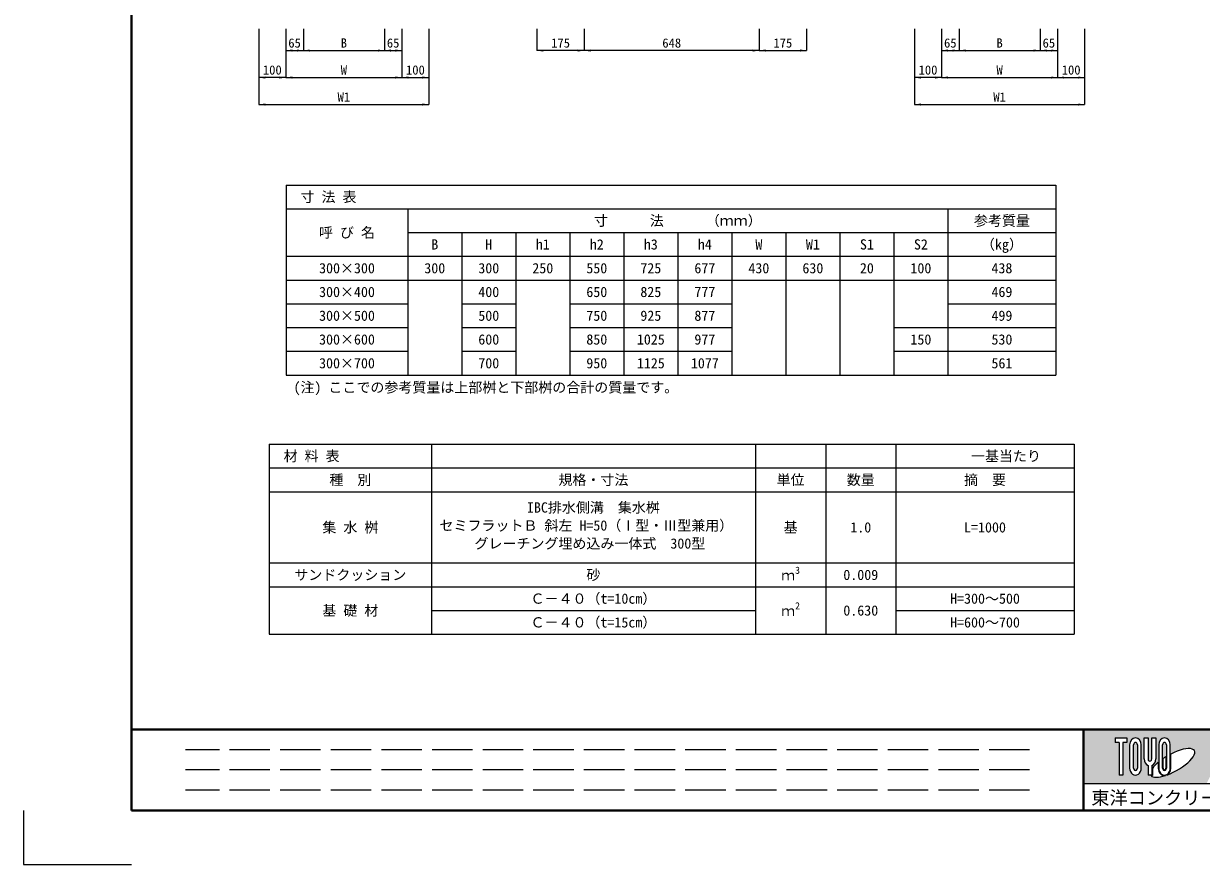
# Model space of a CAD drawing. Units: millimetres at full size. Extents: x 95 to 26200, y 7460 to 13400.
# Drawn here: x 190 to 4551, y 7460 to 10575 of the extents above; entities that cross this region are included whole.
import ezdxf
from ezdxf.enums import TextEntityAlignment as Align

# ---------------------------------------------------------------- set-up
doc = ezdxf.new("R2010")
doc.units = ezdxf.units.MM
doc.header["$LTSCALE"] = 25
doc.linetypes.add('DASHED', pattern=[7.5, 6, -1.5])
for name, color, linetype, lineweight in [('Defpoints_3', 8, 'Continuous', 0), ('図枠', 7, 'Continuous', 5), ('寸法・材料表', 7, 'Continuous', 13), ('寸法線', 7, 'Continuous', 13), ('補助線', 8, 'Continuous', 20)]:
    doc.layers.add(name, color=color, linetype=linetype, lineweight=lineweight)
doc.styles.add('ＭＳ ゴシック', font='')
doc.styles.get('ＭＳ ゴシック').set_extended_font_data('MS Gothic')

# ---------------------------------------------------------------- blocks, each defined once
blk = doc.blocks.new('filled_arrow')
at = {"color": 0, "linetype": 'Continuous', "lineweight": -2}
blk.add_solid([(7.5, 1.25), (0, 0), (7.5, -1.25)], dxfattribs=at)

msp = doc.modelspace()

# ---------------------------------------------------------------- hatches: boundary and pattern name
at = {"layer": '図枠'}
h = msp.add_hatch(color=256, dxfattribs=at)
h.paths.add_polyline_path([(4114.53, 7959.96), (4114.53, 7759.96), (4569.84, 7759.96), (4669.84, 7959.96)])
edge = h.paths.add_edge_path(flags=16)
edge.add_ellipse((4443.97, 7836.13), major_axis=(80.81, 45.23), ratio=0.3471473, start_angle=-144.31122, end_angle=72.1899, ccw=False)
edge.add_ellipse((4414.05, 7816.6), major_axis=(0, 27.5), ratio=0.8463542, start_angle=-160.70346, end_angle=-90)
edge.add_line((4437.33, 7816.6), (4437.33, 7869.02))
edge = h.paths.add_edge_path(flags=16)
edge.add_ellipse((4414.05, 7903.33), major_axis=(0, 25.38), ratio=0.8463542, start_angle=-90, end_angle=90, ccw=False)
edge.add_line((4435.54, 7903.33), (4435.54, 7816.6))
edge.add_ellipse((4414.05, 7816.6), major_axis=(0, 25.38), ratio=0.8463542, start_angle=90, end_angle=-90, ccw=False)
edge.add_line((4392.57, 7816.6), (4392.57, 7903.33))
edge = h.paths.add_edge_path(flags=16)
edge.add_line((4421.21, 7903.33), (4421.21, 7816.6))
edge.add_ellipse((4414.05, 7816.6), major_axis=(0, 8.46), ratio=0.8463542, start_angle=90, end_angle=-90, ccw=False)
edge.add_line((4406.89, 7816.6), (4406.89, 7903.33))
edge.add_ellipse((4414.05, 7903.33), major_axis=(0, 8.46), ratio=0.8463542, start_angle=-90, end_angle=90, ccw=False)
edge = h.paths.add_edge_path(flags=16)
edge.add_line((4419.42, 7859), (4419.42, 7816.6))
edge.add_ellipse((4414.05, 7816.6), major_axis=(0, 6.35), ratio=0.8463542, start_angle=90, end_angle=-90, ccw=False)
edge.add_line((4408.68, 7816.6), (4408.68, 7852.06))
edge.add_ellipse((4443.97, 7836.13), major_axis=(80.81, 45.23), ratio=0.3471473, start_angle=107.79174, end_angle=126.47132, ccw=False)
edge = h.paths.add_edge_path(flags=16)
edge.add_ellipse((4360.34, 7850.97), major_axis=(0, 25.38), ratio=0.8463542, start_angle=-163.34117, end_angle=-90, ccw=False)
edge.add_line((4367.5, 7827.04), (4367.5, 7791.21))
edge.add_line((4367.5, 7791.21), (4353.18, 7791.21))
edge.add_line((4353.18, 7791.21), (4353.18, 7827.04))
edge.add_ellipse((4360.34, 7850.97), major_axis=(0, 25.38), ratio=0.8463542, start_angle=90, end_angle=163.34117, ccw=False)
edge.add_line((4338.86, 7850.97), (4338.86, 7928.71))
edge.add_line((4338.86, 7928.71), (4353.18, 7928.71))
edge.add_line((4353.18, 7928.71), (4353.18, 7850.97))
edge.add_ellipse((4360.34, 7850.97), major_axis=(0, 8.46), ratio=0.8463542, start_angle=90, end_angle=-90)
edge.add_line((4367.5, 7850.97), (4367.5, 7928.71))
edge.add_line((4367.5, 7928.71), (4381.82, 7928.71))
edge.add_line((4381.82, 7928.71), (4381.82, 7850.97))
edge = h.paths.add_edge_path(flags=16)
edge.add_line((4390.78, 7838.49), (4390.78, 7816.6))
edge.add_ellipse((4414.05, 7816.6), major_axis=(0, 27.5), ratio=0.8463542, start_angle=90, end_angle=-171.54427)
edge.add_ellipse((4443.97, 7836.13), major_axis=(80.81, 45.23), ratio=0.3471473, start_angle=-178.64954, end_angle=-148.29244, ccw=False)
edge.add_line((4364.42, 7789.1), (4369.29, 7789.1))
edge.add_line((4369.29, 7789.1), (4369.29, 7815.91))
edge.add_ellipse((4443.97, 7836.13), major_axis=(80.81, 45.23), ratio=0.3471473, start_angle=148.21912, end_angle=165.90812, ccw=False)
edge = h.paths.add_edge_path(flags=16)
edge.add_ellipse((4306.63, 7903.33), major_axis=(0, 25.38), ratio=0.8463542, start_angle=-90, end_angle=90, ccw=False)
edge.add_line((4328.11, 7903.33), (4328.11, 7816.6))
edge.add_ellipse((4306.63, 7816.6), major_axis=(0, 25.38), ratio=0.8463542, start_angle=90, end_angle=-90, ccw=False)
edge.add_line((4285.14, 7816.6), (4285.14, 7903.33))
edge = h.paths.add_edge_path(flags=16)
edge.add_line((4313.79, 7903.33), (4313.79, 7816.6))
edge.add_ellipse((4306.63, 7816.6), major_axis=(0, 8.46), ratio=0.8463542, start_angle=90, end_angle=-90, ccw=False)
edge.add_line((4299.47, 7816.6), (4299.47, 7903.33))
edge.add_ellipse((4306.63, 7903.33), major_axis=(0, 8.46), ratio=0.8463542, start_angle=-90, end_angle=90, ccw=False)
h.paths.add_polyline_path([(4274.4, 7928.71), (4274.4, 7911.79), (4260.08, 7911.79), (4260.08, 7791.21), (4245.76, 7791.21), (4245.76, 7911.79), (4231.43, 7911.79), (4231.43, 7928.71)], flags=16)

# ---------------------------------------------------------------- linework, layer by layer
at = {"layer": 'Defpoints_3'}
for p, q in [((1162.13, 9976.91), (4012.13, 9976.91)), ((1162.13, 9976.91), (1162.13, 9888.91)), ((4012.13, 9976.91), (4012.13, 9888.91)), ((3612.13, 9800.91), (4012.13, 9800.91)), ((1612.13, 9624.91), (1812.13, 9624.91)), ((2012.13, 9624.91), (2212.13, 9624.91)), ((2812.13, 9624.91), (3612.13, 9624.91)), ((3412.13, 9360.91), (3612.13, 9360.91)), ((1099.53, 9016.79), (4079.53, 9016.79)), ((1099.53, 9016.79), (1099.53, 8928.79)), ((1699.53, 9016.79), (1699.53, 8928.79)), ((2899.53, 9016.79), (2899.53, 8928.79)), ((3159.53, 9016.79), (3159.53, 8928.79)), ((3419.53, 9016.79), (3419.53, 8928.79)), ((4079.53, 9016.79), (4079.53, 8928.79))]:
    msp.add_line(p, q, dxfattribs=at)
at = {"layer": 'Defpoints_3', "color": 7, "lineweight": 13}
for p, q in [((189.53, 7659.96), (189.53, 7459.96)), ((189.53, 7459.96), (589.53, 7459.96))]:
    msp.add_line(p, q, dxfattribs=at)
at = {"layer": '図枠', "lineweight": 40}
for p, q in [((589.53, 7659.96), (589.53, 13199.96)), ((589.53, 7959.96), (8389.53, 7959.96)), ((4114.53, 7659.96), (4114.53, 7959.96)), ((589.53, 7659.96), (8389.53, 7659.96))]:
    msp.add_line(p, q, dxfattribs=at)
at = {"layer": '図枠'}
for p, q in [((4114.53, 7959.96), (4669.84, 7959.96)), ((4231.43, 7928.71), (4231.43, 7911.79)), ((4231.43, 7928.71), (4274.4, 7928.71)), ((4245.76, 7911.79), (4231.43, 7911.79)), ((4245.76, 7911.79), (4245.76, 7791.21)), ((4260.08, 7911.79), (4260.08, 7791.21)), ((4274.4, 7911.79), (4260.08, 7911.79)), ((4274.4, 7928.71), (4274.4, 7911.79)), ((4285.14, 7903.33), (4285.14, 7816.6)), ((4299.47, 7816.6), (4299.47, 7903.33)), ((4313.79, 7903.33), (4313.79, 7816.6)), ((4328.11, 7816.6), (4328.11, 7903.33)), ((4338.86, 7928.71), (4353.18, 7928.71)), ((4338.86, 7850.97), (4338.86, 7928.71)), ((4353.18, 7928.71), (4353.18, 7850.97)), ((4367.5, 7928.71), (4381.82, 7928.71)), ((4367.5, 7850.97), (4367.5, 7928.71)), ((4381.82, 7928.71), (4381.82, 7850.97)), ((4392.57, 7903.33), (4392.57, 7816.6)), ((4406.89, 7816.6), (4406.89, 7903.33)), ((4421.21, 7903.33), (4421.21, 7816.6)), ((4435.54, 7816.6), (4435.54, 7903.33)), ((4408.68, 7816.6), (4408.68, 7852.06)), ((4419.42, 7859), (4419.42, 7816.6)), ((4437.33, 7816.6), (4437.33, 7869.02)), ((4353.18, 7827.04), (4353.18, 7791.21)), ((4367.5, 7827.04), (4367.5, 7791.21)), ((4369.29, 7815.91), (4369.29, 7789.1)), ((4390.78, 7838.49), (4390.78, 7816.6)), ((4260.08, 7791.21), (4245.76, 7791.21)), ((4367.5, 7791.21), (4353.18, 7791.21)), ((4364.42, 7789.1), (4369.29, 7789.1)), ((4114.53, 7759.96), (4569.84, 7759.96))]:
    msp.add_line(p, q, dxfattribs=at)
at = {"layer": '図枠', "linetype": 'DASHED', "lineweight": 9}
for p, q in [((3914.53, 7884.96), (789.53, 7884.96)), ((3914.53, 7809.96), (789.53, 7809.96)), ((3914.53, 7734.96), (789.53, 7734.96))]:
    msp.add_line(p, q, dxfattribs=at)
at = {"layer": '図枠'}
for centre, major_axis, ratio, start_param, end_param in [((4306.63, 7903.33), (0, 25.38), 0.846354, 4.712389, 7.8539816), ((4306.63, 7903.33), (0, 8.46), 0.846354, 4.712389, 7.8539816), ((4414.05, 7903.33), (0, 25.38), 0.846354, 4.712389, 7.8539816), ((4414.05, 7903.33), (0, 8.46), 0.846354, 4.712389, 7.8539816), ((4360.34, 7850.97), (0, 25.38), 0.846354, 1.5707963, 2.8017557), ((4360.34, 7850.97), (0, 8.46), 0.846354, 1.5707963, 4.712389), ((4360.34, 7850.97), (0, 25.38), 0.846354, 3.4814296, 4.712389), ((4443.97, 7836.13), (80.81, 45.23), 0.347147, 1.6817405, 1.8219833), ((4443.97, 7836.13), (80.81, 45.23), 0.347147, 4.2621853, 7.7429163), ((4306.63, 7816.6), (0, 25.38), 0.846354, 1.5707963, 4.712389), ((4306.63, 7816.6), (0, 8.46), 0.846354, 1.5707963, 4.712389), ((4443.97, 7836.13), (80.81, 45.23), 0.347147, 2.0815197, 2.5155126), ((4414.05, 7816.6), (0, 27.5), 0.846354, 1.5707963, 3.3154679), ((4414.05, 7816.6), (0, 25.38), 0.846354, 1.5707963, 4.712389), ((4414.05, 7816.6), (0, 8.46), 0.846354, 1.5707963, 4.712389), ((4414.05, 7816.6), (0, 6.35), 0.846354, 1.5707963, 4.712389), ((4414.05, 7816.6), (0, 27.5), 0.846354, 3.5338438, 4.712389), ((4443.97, 7836.13), (80.81, 45.23), 0.347147, 3.2093975, 4.2004451)]:
    msp.add_ellipse(centre, major_axis=major_axis, ratio=ratio, start_param=start_param, end_param=end_param, dxfattribs=at)
at = {"layer": '寸法・材料表'}
for p, q in [((1162.13, 9888.91), (4012.13, 9888.91)), ((1162.13, 9888.91), (1162.13, 9272.91)), ((1612.13, 9888.91), (1612.13, 9272.91)), ((3612.13, 9888.91), (3612.13, 9800.91)), ((4012.13, 9888.91), (4012.13, 9800.91)), ((1612.13, 9800.91), (3612.13, 9800.91)), ((1812.13, 9800.91), (1812.13, 9272.91)), ((2012.13, 9800.91), (2012.13, 9272.91)), ((2212.13, 9800.91), (2212.13, 9272.91)), ((2412.13, 9800.91), (2412.13, 9272.91)), ((2612.13, 9800.91), (2612.13, 9272.91)), ((2812.13, 9800.91), (2812.13, 9272.91)), ((3012.13, 9800.91), (3012.13, 9272.91)), ((3212.13, 9800.91), (3212.13, 9272.91)), ((3412.13, 9800.91), (3412.13, 9272.91)), ((3612.13, 9800.91), (3612.13, 9712.91)), ((4012.13, 9800.91), (4012.13, 9712.91)), ((1162.13, 9712.91), (3612.13, 9712.91)), ((3612.13, 9712.91), (4012.13, 9712.91)), ((3612.13, 9712.91), (3612.13, 9448.91)), ((4012.13, 9712.91), (4012.13, 9272.91)), ((1162.13, 9624.91), (1612.13, 9624.91)), ((1812.13, 9624.91), (2012.13, 9624.91)), ((2212.13, 9624.91), (2812.13, 9624.91)), ((3612.13, 9624.91), (4012.13, 9624.91)), ((1162.13, 9536.91), (1612.13, 9536.91)), ((1812.13, 9536.91), (2012.13, 9536.91)), ((2212.13, 9536.91), (2812.13, 9536.91)), ((3612.13, 9536.91), (4012.13, 9536.91)), ((1162.13, 9448.91), (1612.13, 9448.91)), ((1812.13, 9448.91), (2012.13, 9448.91)), ((2212.13, 9448.91), (2812.13, 9448.91)), ((3412.13, 9448.91), (3612.13, 9448.91)), ((3612.13, 9448.91), (4012.13, 9448.91)), ((3612.13, 9448.91), (3612.13, 9272.91)), ((1162.13, 9360.91), (1612.13, 9360.91)), ((1812.13, 9360.91), (2012.13, 9360.91)), ((2212.13, 9360.91), (2812.13, 9360.91)), ((3612.13, 9360.91), (4012.13, 9360.91)), ((1162.13, 9272.91), (3612.13, 9272.91)), ((3612.13, 9272.91), (4012.13, 9272.91)), ((1099.53, 8928.79), (4079.53, 8928.79)), ((1099.53, 8928.79), (1099.53, 8312.79)), ((1699.53, 8928.79), (1699.53, 8312.79)), ((2899.53, 8928.79), (2899.53, 8312.79)), ((3159.53, 8928.79), (3159.53, 8312.79)), ((3419.53, 8928.79), (3419.53, 8312.79)), ((4079.53, 8928.79), (4079.53, 8312.79)), ((1099.53, 8840.79), (4079.53, 8840.79)), ((1099.53, 8576.79), (4079.53, 8576.79)), ((1099.53, 8488.79), (4079.53, 8488.79)), ((1699.53, 8400.79), (2899.53, 8400.79)), ((3419.53, 8400.79), (4079.53, 8400.79)), ((1099.53, 8312.79), (4079.53, 8312.79))]:
    msp.add_line(p, q, dxfattribs=at)
at = {"layer": '寸法線'}
for p, q in [((1060.53, 10555.09), (1060.53, 10375.09)), ((1060.53, 10555.09), (1060.53, 10275.09)), ((1160.53, 10555.09), (1160.53, 10475.09)), ((1160.53, 10555.09), (1160.53, 10375.09)), ((1160.53, 10555.09), (1160.53, 10375.09)), ((1225.53, 10555.09), (1225.53, 10475.09)), ((1225.53, 10555.09), (1225.53, 10475.09)), ((1525.53, 10555.09), (1525.53, 10475.09)), ((1525.53, 10555.09), (1525.53, 10475.09)), ((1590.53, 10555.09), (1590.53, 10475.09)), ((1590.53, 10555.09), (1590.53, 10375.09)), ((1590.53, 10555.09), (1590.53, 10375.09)), ((1690.53, 10555.09), (1690.53, 10375.09)), ((1690.53, 10555.09), (1690.53, 10275.09)), ((2090.53, 10555.09), (2090.53, 10475.09)), ((2265.53, 10555.09), (2265.53, 10475.09)), ((2265.53, 10555.09), (2265.53, 10475.09)), ((2913.53, 10555.08), (2913.53, 10475.09)), ((2913.53, 10555.08), (2913.53, 10475.09)), ((3088.53, 10555.08), (3088.53, 10475.09)), ((3488.53, 10555.09), (3488.53, 10375.09)), ((3488.53, 10555.09), (3488.53, 10275.09)), ((3588.53, 10555.09), (3588.53, 10475.09)), ((3588.53, 10555.09), (3588.53, 10375.09)), ((3588.53, 10555.09), (3588.53, 10375.09)), ((3653.53, 10555.09), (3653.53, 10475.09)), ((3653.53, 10555.09), (3653.53, 10475.09)), ((3953.53, 10555.09), (3953.53, 10475.09)), ((3953.53, 10555.09), (3953.53, 10475.09)), ((4018.53, 10555.09), (4018.53, 10475.09)), ((4018.53, 10555.09), (4018.53, 10375.09)), ((4018.53, 10555.09), (4018.53, 10375.09)), ((4118.53, 10555.09), (4118.53, 10375.09)), ((4118.53, 10555.09), (4118.53, 10275.09)), ((1160.53, 10475.09), (1225.53, 10475.09)), ((1225.53, 10475.09), (1525.53, 10475.09)), ((1525.53, 10475.09), (1590.53, 10475.09)), ((2265.53, 10475.09), (2090.53, 10475.09)), ((2913.53, 10475.09), (2265.53, 10475.09)), ((2913.53, 10475.09), (3088.53, 10475.09)), ((3588.53, 10475.09), (3653.53, 10475.09)), ((3653.53, 10475.09), (3953.53, 10475.09)), ((3953.53, 10475.09), (4018.53, 10475.09)), ((1160.53, 10375.09), (1060.53, 10375.09)), ((1160.53, 10375.09), (1590.53, 10375.09)), ((1590.53, 10375.09), (1690.53, 10375.09)), ((3588.53, 10375.09), (3488.53, 10375.09)), ((3588.53, 10375.09), (4018.53, 10375.09)), ((4018.53, 10375.09), (4118.53, 10375.09)), ((1060.53, 10275.09), (1690.53, 10275.09)), ((3488.53, 10275.09), (4118.53, 10275.09))]:
    msp.add_line(p, q, dxfattribs=at)
at = {"layer": '補助線', "lineweight": 13}
msp.add_line((4114.53, 7759.96), (5114.53, 7759.96), dxfattribs=at)

# ---------------------------------------------------------------- block references
at = {"layer": '寸法線', "xscale": 3.2, "yscale": 3.2}
for p in [(1160.53, 10475.09), (1225.53, 10475.09), (1525.53, 10475.09), (2090.53, 10475.09), (2265.53, 10475.09), (2913.53, 10475.09), (3588.53, 10475.09), (3653.53, 10475.09), (3953.53, 10475.09), (1060.53, 10375.09), (1160.53, 10375.09), (1590.53, 10375.09), (3488.53, 10375.09), (3588.53, 10375.09), (4018.53, 10375.09), (1060.53, 10275.09), (3488.53, 10275.09)]:
    msp.add_blockref('filled_arrow', p, dxfattribs=at)
at = {"layer": '寸法線', "xscale": 3.2, "yscale": 3.2, "rotation": 180}
for p in [(1225.53, 10475.09), (1525.53, 10475.09), (1590.53, 10475.09), (2265.53, 10475.09), (2913.53, 10475.09), (3088.53, 10475.09), (3653.53, 10475.09), (3953.53, 10475.09), (4018.53, 10475.09), (1160.53, 10375.09), (1590.53, 10375.09), (1690.53, 10375.09), (3588.53, 10375.09), (4018.53, 10375.09), (4118.53, 10375.09), (1690.53, 10275.09), (4118.53, 10275.09)]:
    msp.add_blockref('filled_arrow', p, dxfattribs=at)

# ---------------------------------------------------------------- texts
at = {"layer": '図枠', "style": 'ＭＳ ゴシック'}
msp.add_text('東洋コンクリート工業株式会社', height=49.37, dxfattribs=at).set_placement((4614.53, 7706.84), align=Align.MIDDLE_CENTER)
at = {"layer": '寸法・材料表', "style": 'ＭＳ ゴシック'}
for s, p in [('\u3000寸 法 表  ', (1163.33, 9932.91)), ('\u3000材 料 表', (1100.73, 8972.79))]:
    msp.add_text(s, height=37.98, dxfattribs=at).set_placement(p, align=Align.MIDDLE_LEFT)
for s, p in [('寸\u3000    法    \u3000（ｍｍ）', (2612.13, 9844.91)), ('参考質量', (3812.13, 9844.91)), ('呼 び 名', (1387.13, 9800.91)), ('B', (1712.13, 9756.91)), ('H', (1912.13, 9756.91)), ('h1', (2112.13, 9756.91)), ('h2', (2312.13, 9756.91)), ('h3', (2512.13, 9756.91)), ('h4', (2712.13, 9756.91)), ('W', (2912.13, 9756.91)), ('W1', (3112.13, 9756.91)), ('S1', (3312.13, 9756.91)), ('S2', (3512.13, 9756.91)), ('（㎏）', (3812.13, 9756.91)), ('300×300', (1387.13, 9668.91)), ('300', (1712.13, 9668.91)), ('300', (1912.13, 9668.91)), ('250', (2112.13, 9668.91)), ('550', (2312.13, 9668.91)), ('725', (2512.13, 9668.91)), ('677', (2712.13, 9668.91)), ('430', (2912.13, 9668.91)), ('630', (3112.13, 9668.91)), ('20', (3312.13, 9668.91)), ('100', (3512.13, 9668.91)), ('438', (3812.13, 9668.91)), ('300×400', (1387.13, 9580.91)), ('400', (1912.13, 9580.91)), ('650', (2312.13, 9580.91)), ('825', (2512.13, 9580.91)), ('777', (2712.13, 9580.91)), ('469', (3812.13, 9580.91)), ('300×500', (1387.13, 9492.91)), ('500', (1912.13, 9492.91)), ('750', (2312.13, 9492.91)), ('925', (2512.13, 9492.91)), ('877', (2712.13, 9492.91)), ('499', (3812.13, 9492.91)), ('300×600', (1387.13, 9404.91)), ('600', (1912.13, 9404.91)), ('850', (2312.13, 9404.91)), ('1025', (2512.13, 9404.91)), ('977', (2712.13, 9404.91)), ('150', (3512.13, 9404.91)), ('530', (3812.13, 9404.91)), ('300×700', (1387.13, 9316.91)), ('700', (1912.13, 9316.91)), ('950', (2312.13, 9316.91)), ('1125', (2512.13, 9316.91)), ('1077', (2712.13, 9316.91)), ('561', (3812.13, 9316.91)), ('\u3000\u3000\u3000一基当たり', (3749.53, 8972.79)), ('種\u3000別', (1399.53, 8884.79)), ('規格・寸法', (2299.53, 8884.79)), ('単位', (3029.53, 8884.79)), ('数量', (3289.53, 8884.79)), ('摘\u3000要', (3749.53, 8884.79)), ('集 水 桝', (1399.53, 8708.79)), ('基', (3029.53, 8708.79)), ('1.0', (3289.53, 8708.79)), ('L=1000', (3749.53, 8708.79)), ('サンドクッション', (1399.53, 8532.79)), ('砂', (2299.53, 8532.79)), ('0.009', (3289.53, 8532.79)), ('Ｃ－４０（t=10cm）', (2299.53, 8444.79)), ('H=300～500', (3749.53, 8444.79)), ('基 礎 材', (1399.53, 8400.79)), ('0.630', (3289.53, 8400.79)), ('Ｃ－４０（t=15cm）', (2299.53, 8356.79)), ('H=600～700', (3749.53, 8356.79))]:
    msp.add_text(s, height=37.98, dxfattribs=at).set_placement(p, align=Align.MIDDLE_CENTER)
for s, height, p in [('(注) ここでの参考質量は上部桝と下部桝の合計の質量です。', 37.98, (1189.05, 9197)), ('3', 26.58, (3046.36, 8528.66)), ('ｍ', 37.98, (2994.56, 8500.66)), ('2', 26.58, (3046.36, 8396.66)), ('ｍ', 37.98, (2994.56, 8368.66))]:
    msp.add_text(s, height=height, dxfattribs=at).set_placement(p, align=Align.BOTTOM_LEFT)
for s, p in [('IBC排水側溝\u3000集水桝', (2053.48, 8801.36)), ('セミフラットＢ 斜左 H=50（Ⅰ型・Ⅲ型兼用）\u3000', (1729.73, 8734.69)), ('グレーチング埋め込み一体式\u3000300型 ', (1859.23, 8668.02))]:
    msp.add_text(s, height=37.98, dxfattribs=at).set_placement(p, align=Align.TOP_LEFT)
at = {"layer": '寸法線', "style": 'ＭＳ ゴシック'}
for s, p in [('65', (1193.03, 10503.09)), ('B', (1375.53, 10503.09)), ('65', (1558.03, 10503.09)), ('175', (2178.03, 10503.09)), ('648', (2589.53, 10503.09)), ('175', (3001.03, 10503.09)), ('65', (3621.03, 10503.09)), ('B', (3803.53, 10503.09)), ('65', (3986.03, 10503.09)), ('100', (1110.53, 10403.09)), ('W', (1375.53, 10403.09)), ('100', (1640.53, 10403.09)), ('100', (3538.53, 10403.09)), ('W', (3803.53, 10403.09)), ('100', (4068.53, 10403.09)), ('W1', (1375.53, 10303.09)), ('W1', (3803.53, 10303.09))]:
    msp.add_text(s, height=34.18, dxfattribs=at).set_placement(p, align=Align.MIDDLE_CENTER)

doc.saveas('drawing.dxf')
